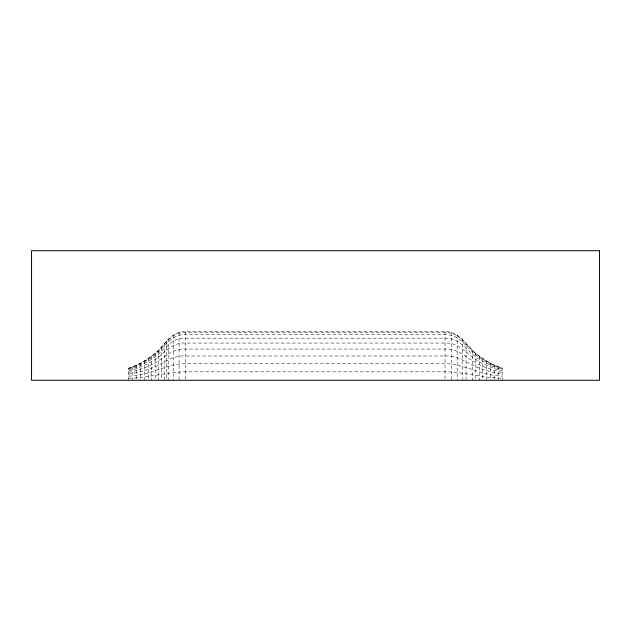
<?xml version="1.0" encoding="UTF-8"?>
<svg xmlns="http://www.w3.org/2000/svg" width="631" height="631" viewBox="0 0 631 631"><rect width="100%" height="100%" fill="white"/><g stroke="black" fill="none" stroke-linecap="round" stroke-linejoin="round"><path stroke-width="0.47" stroke-dasharray="3.15 2.37" d="M128.708 380.272L128.708 368.125C139.759 364.434 149.965 358.282 158.389 350.221C166.008 342.239 172.681 331.046 185.38 331.693L445.036 331.693C461.111 331.385 467.437 348.123 479.237 355.916C486.193 361.208 494.01 365.349 502.292 368.125L502.292 380.272M128.708 368.307C139.727 364.686 149.941 358.637 158.389 350.678C166.016 342.775 172.768 331.764 185.38 332.427L445.036 332.427C461.016 332.072 467.453 348.604 479.237 356.286C486.209 361.508 494.026 365.586 502.292 368.307M128.708 368.859C139.64 365.428 149.855 359.702 158.389 352.035C166.056 344.368 173.028 333.902 185.38 334.619L445.036 334.619C460.717 334.122 467.492 350.024 479.237 357.383C486.249 362.399 494.073 366.272 502.292 368.859M128.708 369.75C139.498 366.627 149.721 361.421 158.389 354.251C166.127 346.987 173.438 337.411 185.38 338.2L445.036 338.2C460.236 337.514 467.555 352.335 479.237 359.173C486.327 363.85 494.144 367.384 502.292 369.75M128.708 370.965C139.317 368.244 149.523 363.732 158.389 357.256C166.261 350.584 173.982 342.223 185.38 343.059L445.036 343.059C459.589 342.176 467.634 355.49 479.237 361.61C486.43 365.806 494.239 368.898 502.292 370.965M128.708 372.464C139.112 370.216 149.279 366.532 158.389 360.956C166.458 355.079 174.621 348.225 185.38 349.046L445.036 349.046C458.808 348.028 467.713 359.402 479.237 364.615C486.556 368.188 494.341 370.744 502.292 372.464M128.708 374.199C138.915 372.471 149.011 369.703 158.389 365.246C166.726 360.427 175.268 355.261 185.38 355.979L445.036 355.979C457.972 354.961 467.776 363.961 479.237 368.094C486.69 370.918 494.444 372.874 502.292 374.199M128.708 376.115C148.545 375.831 165.811 364.174 185.38 363.653L445.036 363.653C464.779 364.182 482.321 375.682 502.292 376.115M128.708 378.158C147.851 378.095 166.308 372.045 185.38 371.833L445.036 371.833C464.298 372.053 482.967 378.016 502.292 378.158M498.19 366.635L498.19 380.272M494.176 364.915L494.176 380.272M490.255 362.983L490.255 380.272M486.454 360.829L486.454 380.272M482.778 358.471L482.778 380.272M479.237 355.916L479.237 380.272M475.845 353.163L475.845 380.272M472.611 350.221L472.611 380.272M466.072 343.84L466.072 380.272M462.215 338.808L462.215 380.272M457.183 334.943L457.183 380.272M451.323 332.521L451.323 380.272M445.036 331.693L445.036 380.272M185.38 331.693L185.38 380.272M179.094 332.521L179.094 380.272M173.233 334.943L173.233 380.272M168.201 338.808L168.201 380.272M166.324 341.363L166.324 380.272M164.344 343.84L164.344 380.272M161.457 347.113L161.457 380.272M158.389 350.221L158.389 380.272M155.155 353.163L155.155 380.272M151.763 355.916L151.763 380.272M148.222 358.471L148.222 380.272M144.546 360.829L144.546 380.272M140.745 362.983L140.745 380.272M136.824 364.915L136.824 380.272M132.81 366.635L132.81 380.272"/><path stroke-width="0.95" d="M599.45 250.728L31.55 250.728L31.55 380.272L599.45 380.272L599.45 250.728"/></g></svg>
